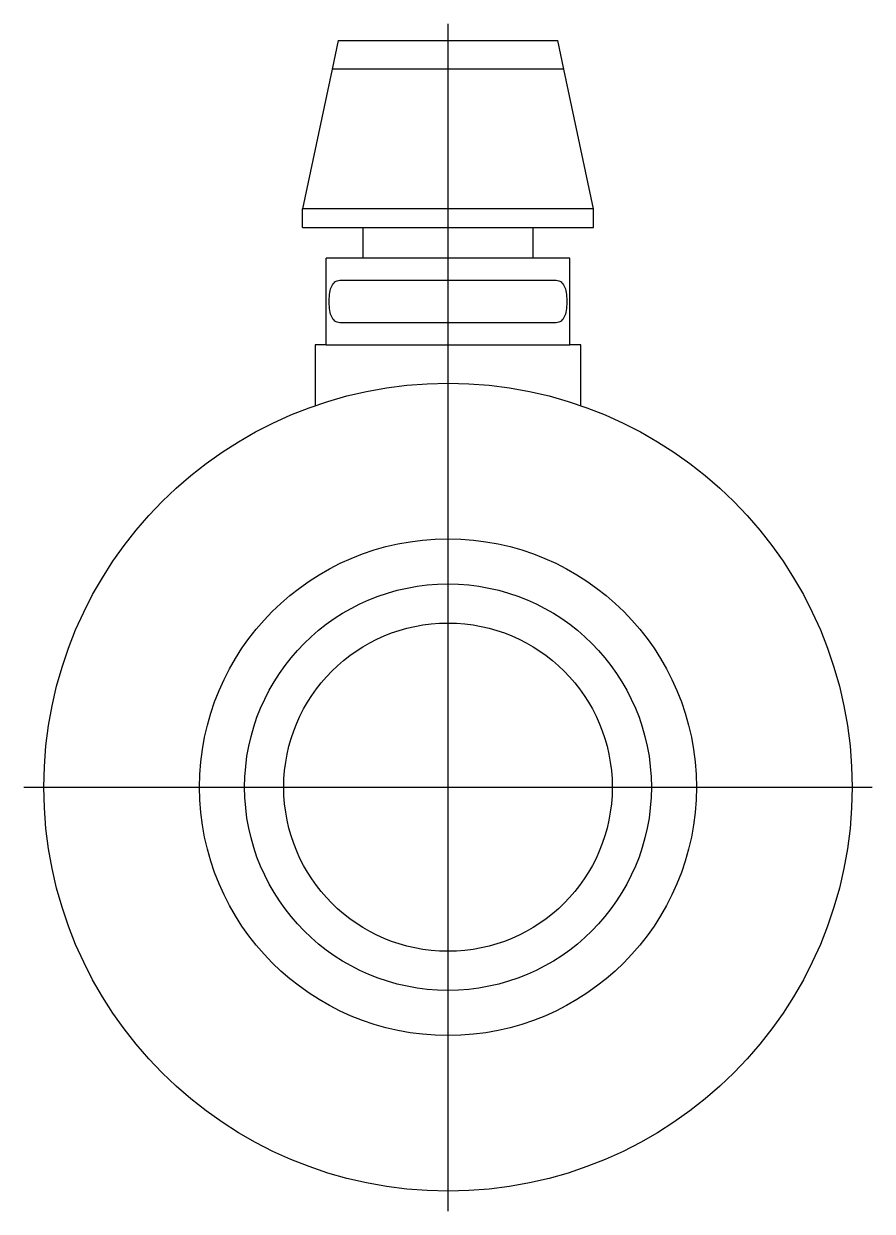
# Model space of a CAD drawing. Extents: x -2.49 to 2.49, y -2.49 to 4.49.
import ezdxf

# ---------------------------------------------------------------- set-up
doc = ezdxf.new("R2010")
doc.units = 0
doc.header["$MEASUREMENT"] = 0
doc.layers.get('0').update_dxf_attribs({"linetype": 'CONTINUOUS'})

msp = doc.modelspace()

# ---------------------------------------------------------------- linework, layer by layer
at = {"color": 3, "linetype": 'Continuous'}
for p, q in [((0, -2.493), (0, 4.488)), ((-2.493, 0), (2.493, 0))]:
    msp.add_line(p, q, dxfattribs=at)
at = {"color": 7, "linetype": 'Continuous'}
for p, q in [((-0.6446, 4.39), (-0.6803, 4.2217)), ((-0.6446, 4.39), (0.6446, 4.39)), ((0.6803, 4.2217), (0.6446, 4.39)), ((-0.6803, 4.2217), (-0.855, 3.4)), ((0.6803, 4.2217), (-0.6803, 4.2217)), ((0.855, 3.4), (0.6803, 4.2217)), ((0.855, 3.4), (-0.855, 3.4)), ((-0.855, 3.29), (-0.855, 3.4)), ((0.855, 3.29), (0.855, 3.4)), ((-0.855, 3.29), (0.855, 3.29)), ((-0.5005, 3.29), (-0.5005, 3.11)), ((0.5005, 3.11), (0.5005, 3.29)), ((-0.3575, 3.11), (-0.715, 3.11)), ((-0.715, 2.6), (-0.715, 3.11)), ((0.3575, 3.11), (-0.3575, 3.11)), ((0.715, 3.11), (0.3575, 3.11)), ((0.715, 2.6), (0.715, 3.11)), ((-0.6899, 2.9287), (-0.6869, 2.9378)), ((-0.6869, 2.9378), (-0.6835, 2.9459)), ((-0.6835, 2.9459), (-0.6796, 2.9532)), ((-0.6796, 2.9532), (-0.675, 2.9598)), ((-0.675, 2.9598), (-0.6699, 2.9654)), ((-0.6699, 2.9654), (-0.6642, 2.9701)), ((-0.6642, 2.9701), (-0.6579, 2.9739)), ((-0.6579, 2.9739), (-0.6512, 2.9767)), ((-0.6512, 2.9767), (-0.6441, 2.9786)), ((-0.6441, 2.9786), (-0.6366, 2.9797)), ((-0.6366, 2.9797), (-0.6291, 2.98)), ((-0.6291, 2.98), (-0.3575, 2.98)), ((-0.3575, 2.98), (0.3575, 2.98)), ((0.3575, 2.98), (0.6291, 2.98)), ((0.6291, 2.98), (0.6366, 2.9797)), ((0.6366, 2.9797), (0.644, 2.9786)), ((0.644, 2.9786), (0.6512, 2.9767)), ((0.6512, 2.9767), (0.6579, 2.9739)), ((0.6579, 2.9739), (0.6641, 2.9701)), ((0.6641, 2.9701), (0.6698, 2.9654)), ((0.6698, 2.9654), (0.675, 2.9598)), ((0.675, 2.9598), (0.6795, 2.9533)), ((0.6795, 2.9533), (0.6835, 2.9459)), ((0.6835, 2.9459), (0.6869, 2.9378)), ((0.6869, 2.9378), (0.6899, 2.9288)), ((-0.6984, 2.8609), (-0.698, 2.8728)), ((-0.698, 2.8728), (-0.6973, 2.8848)), ((-0.6973, 2.8848), (-0.6961, 2.8966)), ((-0.6961, 2.8966), (-0.6945, 2.9079)), ((-0.6945, 2.9079), (-0.6925, 2.9187)), ((-0.6925, 2.9187), (-0.6899, 2.9287)), ((0.6899, 2.9288), (0.6924, 2.9188)), ((0.6924, 2.9188), (0.6945, 2.908)), ((0.6945, 2.908), (0.6961, 2.8966)), ((0.6961, 2.8966), (0.6973, 2.8849)), ((0.6973, 2.8849), (0.698, 2.8729)), ((0.698, 2.8729), (0.6984, 2.8609)), ((-0.6984, 2.8491), (-0.6984, 2.8609)), ((-0.698, 2.8371), (-0.6984, 2.8491)), ((-0.6973, 2.8251), (-0.698, 2.8371)), ((-0.6961, 2.8133), (-0.6973, 2.8251)), ((-0.6945, 2.802), (-0.6961, 2.8133)), ((-0.6924, 2.7912), (-0.6945, 2.802)), ((0.6945, 2.802), (0.6924, 2.7912)), ((0.6961, 2.8134), (0.6945, 2.802)), ((0.6973, 2.8251), (0.6961, 2.8134)), ((0.698, 2.8371), (0.6973, 2.8251)), ((0.6984, 2.8491), (0.698, 2.8371)), ((0.6984, 2.8609), (0.6984, 2.8491)), ((-0.6899, 2.7812), (-0.6924, 2.7912)), ((-0.6869, 2.7722), (-0.6899, 2.7812)), ((-0.6835, 2.7641), (-0.6869, 2.7722)), ((-0.6795, 2.7567), (-0.6835, 2.7641)), ((-0.675, 2.7502), (-0.6795, 2.7567)), ((-0.6698, 2.7446), (-0.675, 2.7502)), ((-0.6641, 2.7399), (-0.6698, 2.7446)), ((-0.6579, 2.7361), (-0.6641, 2.7399)), ((-0.6512, 2.7333), (-0.6579, 2.7361)), ((-0.644, 2.7314), (-0.6512, 2.7333)), ((-0.6366, 2.7303), (-0.644, 2.7314)), ((-0.6291, 2.73), (-0.6366, 2.7303)), ((-0.3575, 2.73), (-0.6291, 2.73)), ((0.3575, 2.73), (-0.3575, 2.73)), ((0.6291, 2.73), (0.3575, 2.73)), ((0.6366, 2.7303), (0.6291, 2.73)), ((0.644, 2.7314), (0.6366, 2.7303)), ((0.6512, 2.7333), (0.644, 2.7314)), ((0.6579, 2.7361), (0.6512, 2.7333)), ((0.6641, 2.7399), (0.6579, 2.7361)), ((0.6698, 2.7446), (0.6641, 2.7399)), ((0.675, 2.7502), (0.6698, 2.7446)), ((0.6795, 2.7567), (0.675, 2.7502)), ((0.6835, 2.7641), (0.6795, 2.7567)), ((0.6869, 2.7722), (0.6835, 2.7641)), ((0.6899, 2.7812), (0.6869, 2.7722)), ((0.6924, 2.7912), (0.6899, 2.7812)), ((-0.715, 2.6), (-0.78, 2.6)), ((-0.78, 2.6), (-0.78, 2.2433)), ((-0.715, 2.6), (-0.3575, 2.6)), ((-0.3575, 2.6), (0.3575, 2.6)), ((0.3575, 2.6), (0.715, 2.6)), ((0.78, 2.6), (0.715, 2.6)), ((0.78, 2.2433), (0.78, 2.6))]:
    msp.add_line(p, q, dxfattribs=at)
for radius in [2.375, 1.46, 1.195, 0.965]:
    msp.add_circle((0, 0), radius, dxfattribs=at)

doc.saveas('drawing.dxf')
